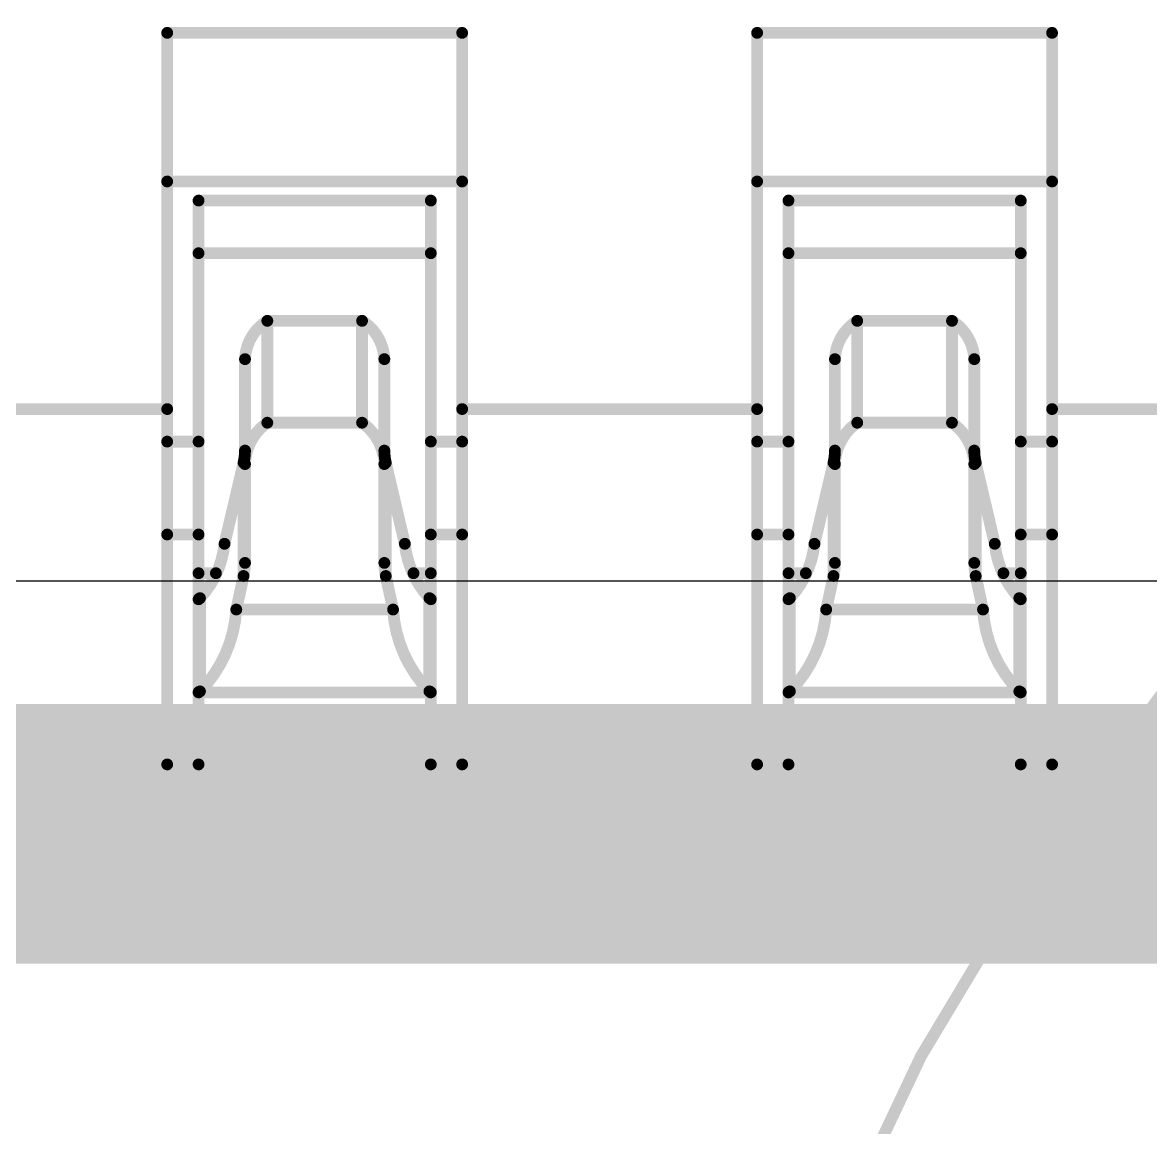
# Model space of a CAD drawing. Header units: inches. Extents: x -6 to 5433, y -4 to 5447.
# Drawn here: x 12.075 to 13.29, y 29.897 to 31.086 of the extents above; entities that cross this region are included whole.
import ezdxf

# ---------------------------------------------------------------- set-up
doc = ezdxf.new("R2010")
doc.units = ezdxf.units.IN
for name, color, linetype in [('Bottom Layer', 5, 'Continuous'), ('Mechanical 4', 56, 'Continuous'), ('Top Layer', 1, 'Continuous')]:
    doc.layers.add(name, color=color, linetype=linetype)

msp = doc.modelspace()

# ---------------------------------------------------------------- linework, layer by layer
at = {"layer": 'Bottom Layer'}
msp.add_line((14.45722534, 30.48476758), (10.07944644, 30.48476758), dxfattribs=at)
msp.add_lwpolyline([(4.55450194, 30.2128428, 0.2794, 0.2794, 0), (14.47733452, 30.2128428, 0.2794, 0.2794, 0)], format="xyseb", dxfattribs=at)
at = {"layer": 'Mechanical 4'}
for points in [[(17.74740418, 28.79494622, 0.0127, 0.0127, 1), (12.74740402, 28.79494622, 0.0127, 0.0127, 1)], [(12.2279791, 31.07494674, 0.00635, 0.00635, 1), (12.2343291, 31.07494674, 0.00635, 0.00635, 1)], [(12.2279791, 31.07494674, 0.00635, 0.00635, 1), (12.2343291, 31.07494674, 0.00635, 0.00635, 1)], [(12.5454791, 31.07494674, 0.00635, 0.00635, 1), (12.5518291, 31.07494674, 0.00635, 0.00635, 1)], [(12.5454791, 31.07494674, 0.00635, 0.00635, 1), (12.5518291, 31.07494674, 0.00635, 0.00635, 1)], [(12.8629791, 31.07494674, 0.00635, 0.00635, 1), (12.8693291, 31.07494674, 0.00635, 0.00635, 1)], [(12.8629791, 31.07494674, 0.00635, 0.00635, 1), (12.8693291, 31.07494674, 0.00635, 0.00635, 1)], [(13.1804791, 31.07494674, 0.00635, 0.00635, 1), (13.1868291, 31.07494674, 0.00635, 0.00635, 1)], [(13.1804791, 31.07494674, 0.00635, 0.00635, 1), (13.1868291, 31.07494674, 0.00635, 0.00635, 1)], [(12.2279791, 30.91494452, 0.00635, 0.00635, 1), (12.2343291, 30.91494452, 0.00635, 0.00635, 1)], [(12.5454791, 30.91494452, 0.00635, 0.00635, 1), (12.5518291, 30.91494452, 0.00635, 0.00635, 1)], [(12.8629791, 30.91494452, 0.00635, 0.00635, 1), (12.8693291, 30.91494452, 0.00635, 0.00635, 1)], [(13.1804791, 30.91494452, 0.00635, 0.00635, 1), (13.1868291, 30.91494452, 0.00635, 0.00635, 1)], [(12.26173062, 30.89440862, 0.00635, 0.00635, 1), (12.26808062, 30.89440862, 0.00635, 0.00635, 1)], [(12.26173062, 30.89440862, 0.00635, 0.00635, 1), (12.26808062, 30.89440862, 0.00635, 0.00635, 1)], [(12.51173012, 30.89440862, 0.00635, 0.00635, 1), (12.51808012, 30.89440862, 0.00635, 0.00635, 1)], [(12.51173012, 30.89440862, 0.00635, 0.00635, 1), (12.51808012, 30.89440862, 0.00635, 0.00635, 1)], [(12.89673062, 30.89440862, 0.00635, 0.00635, 1), (12.90308062, 30.89440862, 0.00635, 0.00635, 1)], [(12.89673062, 30.89440862, 0.00635, 0.00635, 1), (12.90308062, 30.89440862, 0.00635, 0.00635, 1)], [(13.14673012, 30.89440862, 0.00635, 0.00635, 1), (13.15308012, 30.89440862, 0.00635, 0.00635, 1)], [(13.14673012, 30.89440862, 0.00635, 0.00635, 1), (13.15308012, 30.89440862, 0.00635, 0.00635, 1)], [(12.26173062, 30.83773868, 0.00635, 0.00635, 1), (12.26808062, 30.83773868, 0.00635, 0.00635, 1)], [(12.51173012, 30.83773868, 0.00635, 0.00635, 1), (12.51808012, 30.83773868, 0.00635, 0.00635, 1)], [(12.89673062, 30.83773868, 0.00635, 0.00635, 1), (12.90308062, 30.83773868, 0.00635, 0.00635, 1)], [(13.14673012, 30.83773868, 0.00635, 0.00635, 1), (13.15308012, 30.83773868, 0.00635, 0.00635, 1)], [(12.3357386, 30.76494482, 0.00635, 0.00635, 1), (12.3420886, 30.76494482, 0.00635, 0.00635, 1)], [(12.33574114, 30.76494482, 0.00635, 0.00635, 1), (12.34209114, 30.76494482, 0.00635, 0.00635, 1)], [(12.33574114, 30.76494482, 0.00635, 0.00635, 1), (12.34209114, 30.76494482, 0.00635, 0.00635, 1)], [(12.4377196, 30.76494482, 0.00635, 0.00635, 1), (12.4440696, 30.76494482, 0.00635, 0.00635, 1)], [(12.4377196, 30.76494482, 0.00635, 0.00635, 1), (12.4440696, 30.76494482, 0.00635, 0.00635, 1)], [(12.43772214, 30.76494482, 0.00635, 0.00635, 1), (12.44407214, 30.76494482, 0.00635, 0.00635, 1)], [(12.9707386, 30.76494482, 0.00635, 0.00635, 1), (12.9770886, 30.76494482, 0.00635, 0.00635, 1)], [(12.97074114, 30.76494482, 0.00635, 0.00635, 1), (12.97709114, 30.76494482, 0.00635, 0.00635, 1)], [(12.97074114, 30.76494482, 0.00635, 0.00635, 1), (12.97709114, 30.76494482, 0.00635, 0.00635, 1)], [(13.0727196, 30.76494482, 0.00635, 0.00635, 1), (13.0790696, 30.76494482, 0.00635, 0.00635, 1)], [(13.0727196, 30.76494482, 0.00635, 0.00635, 1), (13.0790696, 30.76494482, 0.00635, 0.00635, 1)], [(13.07272214, 30.76494482, 0.00635, 0.00635, 1), (13.07907214, 30.76494482, 0.00635, 0.00635, 1)], [(12.31173052, 30.72369522, 0.00635, 0.00635, 1), (12.31808052, 30.72369522, 0.00635, 0.00635, 1)], [(12.31173052, 30.72369522, 0.00635, 0.00635, 1), (12.31808052, 30.72369522, 0.00635, 0.00635, 1)], [(12.46173022, 30.72369522, 0.00635, 0.00635, 1), (12.46808022, 30.72369522, 0.00635, 0.00635, 1)], [(12.46173022, 30.72369522, 0.00635, 0.00635, 1), (12.46808022, 30.72369522, 0.00635, 0.00635, 1)], [(12.94673052, 30.72369522, 0.00635, 0.00635, 1), (12.95308052, 30.72369522, 0.00635, 0.00635, 1)], [(12.94673052, 30.72369522, 0.00635, 0.00635, 1), (12.95308052, 30.72369522, 0.00635, 0.00635, 1)], [(13.09673022, 30.72369522, 0.00635, 0.00635, 1), (13.10308022, 30.72369522, 0.00635, 0.00635, 1)], [(13.09673022, 30.72369522, 0.00635, 0.00635, 1), (13.10308022, 30.72369522, 0.00635, 0.00635, 1)], [(12.2279791, 30.66994628, 0.00635, 0.00635, 1), (12.2343291, 30.66994628, 0.00635, 0.00635, 1)], [(12.5454791, 30.66994628, 0.00635, 0.00635, 1), (12.5518291, 30.66994628, 0.00635, 0.00635, 1)], [(12.5454791, 30.66994628, 0.00635, 0.00635, 1), (12.5518291, 30.66994628, 0.00635, 0.00635, 1)], [(12.5454791, 30.66994628, 0.00635, 0.00635, 1), (12.5518291, 30.66994628, 0.00635, 0.00635, 1)], [(12.8629791, 30.66994628, 0.00635, 0.00635, 1), (12.8693291, 30.66994628, 0.00635, 0.00635, 1)], [(13.1804791, 30.66994628, 0.00635, 0.00635, 1), (13.1868291, 30.66994628, 0.00635, 0.00635, 1)], [(13.1804791, 30.66994628, 0.00635, 0.00635, 1), (13.1868291, 30.66994628, 0.00635, 0.00635, 1)], [(13.1804791, 30.66994628, 0.00635, 0.00635, 1), (13.1868291, 30.66994628, 0.00635, 0.00635, 1)], [(12.3357386, 30.6552854, 0.00635, 0.00635, 1), (12.3420886, 30.6552854, 0.00635, 0.00635, 1)], [(12.33574114, 30.65528286, 0.00635, 0.00635, 1), (12.34209114, 30.65528286, 0.00635, 0.00635, 1)], [(12.33574114, 30.65528286, 0.00635, 0.00635, 1), (12.34209114, 30.65528286, 0.00635, 0.00635, 1)], [(12.4377196, 30.65528286, 0.00635, 0.00635, 1), (12.4440696, 30.65528286, 0.00635, 0.00635, 1)], [(12.4377196, 30.65528286, 0.00635, 0.00635, 1), (12.4440696, 30.65528286, 0.00635, 0.00635, 1)], [(12.43772214, 30.6552854, 0.00635, 0.00635, 1), (12.44407214, 30.6552854, 0.00635, 0.00635, 1)], [(12.9707386, 30.6552854, 0.00635, 0.00635, 1), (12.9770886, 30.6552854, 0.00635, 0.00635, 1)], [(12.97074114, 30.65528286, 0.00635, 0.00635, 1), (12.97709114, 30.65528286, 0.00635, 0.00635, 1)], [(12.97074114, 30.65528286, 0.00635, 0.00635, 1), (12.97709114, 30.65528286, 0.00635, 0.00635, 1)], [(13.0727196, 30.65528286, 0.00635, 0.00635, 1), (13.0790696, 30.65528286, 0.00635, 0.00635, 1)], [(13.0727196, 30.65528286, 0.00635, 0.00635, 1), (13.0790696, 30.65528286, 0.00635, 0.00635, 1)], [(13.07272214, 30.6552854, 0.00635, 0.00635, 1), (13.07907214, 30.6552854, 0.00635, 0.00635, 1)], [(12.2279791, 30.63494508, 0.00635, 0.00635, 1), (12.2343291, 30.63494508, 0.00635, 0.00635, 1)], [(12.26173062, 30.63494508, 0.00635, 0.00635, 1), (12.26808062, 30.63494508, 0.00635, 0.00635, 1)], [(12.31173052, 30.62525752, 0.00635, 0.00635, 1), (12.31808052, 30.62525752, 0.00635, 0.00635, 1)], [(12.46173022, 30.62525752, 0.00635, 0.00635, 1), (12.46808022, 30.62525752, 0.00635, 0.00635, 1)], [(12.51173012, 30.63494508, 0.00635, 0.00635, 1), (12.51808012, 30.63494508, 0.00635, 0.00635, 1)], [(12.5454791, 30.63494508, 0.00635, 0.00635, 1), (12.5518291, 30.63494508, 0.00635, 0.00635, 1)], [(12.8629791, 30.63494508, 0.00635, 0.00635, 1), (12.8693291, 30.63494508, 0.00635, 0.00635, 1)], [(12.89673062, 30.63494508, 0.00635, 0.00635, 1), (12.90308062, 30.63494508, 0.00635, 0.00635, 1)], [(12.94673052, 30.62525752, 0.00635, 0.00635, 1), (12.95308052, 30.62525752, 0.00635, 0.00635, 1)], [(13.09673022, 30.62525752, 0.00635, 0.00635, 1), (13.10308022, 30.62525752, 0.00635, 0.00635, 1)], [(13.14673012, 30.63494508, 0.00635, 0.00635, 1), (13.15308012, 30.63494508, 0.00635, 0.00635, 1)], [(13.1804791, 30.63494508, 0.00635, 0.00635, 1), (13.1868291, 30.63494508, 0.00635, 0.00635, 1)], [(12.3102116, 30.61223494, 0.00635, 0.00635, 1), (12.3165616, 30.61223494, 0.00635, 0.00635, 1)], [(12.3102116, 30.61223494, 0.00635, 0.00635, 1), (12.3165616, 30.61223494, 0.00635, 0.00635, 1)], [(12.3102116, 30.61223494, 0.00635, 0.00635, 1), (12.3165616, 30.61223494, 0.00635, 0.00635, 1)], [(12.31173052, 30.61071348, 0.00635, 0.00635, 1), (12.31808052, 30.61071348, 0.00635, 0.00635, 1)], [(12.46173022, 30.61071348, 0.00635, 0.00635, 1), (12.46808022, 30.61071348, 0.00635, 0.00635, 1)], [(12.46324914, 30.61223494, 0.00635, 0.00635, 1), (12.46959914, 30.61223494, 0.00635, 0.00635, 1)], [(12.46324914, 30.61223494, 0.00635, 0.00635, 1), (12.46959914, 30.61223494, 0.00635, 0.00635, 1)], [(12.46324914, 30.61223494, 0.00635, 0.00635, 1), (12.46959914, 30.61223494, 0.00635, 0.00635, 1)], [(12.9452116, 30.61223494, 0.00635, 0.00635, 1), (12.9515616, 30.61223494, 0.00635, 0.00635, 1)], [(12.9452116, 30.61223494, 0.00635, 0.00635, 1), (12.9515616, 30.61223494, 0.00635, 0.00635, 1)], [(12.9452116, 30.61223494, 0.00635, 0.00635, 1), (12.9515616, 30.61223494, 0.00635, 0.00635, 1)], [(12.94673052, 30.61071348, 0.00635, 0.00635, 1), (12.95308052, 30.61071348, 0.00635, 0.00635, 1)], [(13.09673022, 30.61071348, 0.00635, 0.00635, 1), (13.10308022, 30.61071348, 0.00635, 0.00635, 1)], [(13.09824914, 30.61223494, 0.00635, 0.00635, 1), (13.10459914, 30.61223494, 0.00635, 0.00635, 1)], [(13.09824914, 30.61223494, 0.00635, 0.00635, 1), (13.10459914, 30.61223494, 0.00635, 0.00635, 1)], [(13.09824914, 30.61223494, 0.00635, 0.00635, 1), (13.10459914, 30.61223494, 0.00635, 0.00635, 1)], [(12.2279791, 30.53494528, 0.00635, 0.00635, 1), (12.2343291, 30.53494528, 0.00635, 0.00635, 1)], [(12.26173062, 30.53494528, 0.00635, 0.00635, 1), (12.26808062, 30.53494528, 0.00635, 0.00635, 1)], [(12.51173012, 30.53494528, 0.00635, 0.00635, 1), (12.51808012, 30.53494528, 0.00635, 0.00635, 1)], [(12.5454791, 30.53494528, 0.00635, 0.00635, 1), (12.5518291, 30.53494528, 0.00635, 0.00635, 1)], [(12.8629791, 30.53494528, 0.00635, 0.00635, 1), (12.8693291, 30.53494528, 0.00635, 0.00635, 1)], [(12.89673062, 30.53494528, 0.00635, 0.00635, 1), (12.90308062, 30.53494528, 0.00635, 0.00635, 1)], [(13.14673012, 30.53494528, 0.00635, 0.00635, 1), (13.15308012, 30.53494528, 0.00635, 0.00635, 1)], [(13.1804791, 30.53494528, 0.00635, 0.00635, 1), (13.1868291, 30.53494528, 0.00635, 0.00635, 1)], [(12.2896884, 30.5249453, 0.00635, 0.00635, 1), (12.2960384, 30.5249453, 0.00635, 0.00635, 1)], [(12.28969094, 30.52494784, 0.00635, 0.00635, 1), (12.29604094, 30.52494784, 0.00635, 0.00635, 1)], [(12.4837698, 30.52494784, 0.00635, 0.00635, 1), (12.4901198, 30.52494784, 0.00635, 0.00635, 1)], [(12.4837698, 30.5249453, 0.00635, 0.00635, 1), (12.4901198, 30.5249453, 0.00635, 0.00635, 1)], [(12.9246884, 30.5249453, 0.00635, 0.00635, 1), (12.9310384, 30.5249453, 0.00635, 0.00635, 1)], [(12.92469094, 30.52494784, 0.00635, 0.00635, 1), (12.93104094, 30.52494784, 0.00635, 0.00635, 1)], [(13.1187698, 30.52494784, 0.00635, 0.00635, 1), (13.1251198, 30.52494784, 0.00635, 0.00635, 1)], [(13.1187698, 30.5249453, 0.00635, 0.00635, 1), (13.1251198, 30.5249453, 0.00635, 0.00635, 1)], [(12.31173052, 30.50434844, 0.00635, 0.00635, 1), (12.31808052, 30.50434844, 0.00635, 0.00635, 1)], [(12.31173052, 30.50434844, 0.00635, 0.00635, 1), (12.31808052, 30.50434844, 0.00635, 0.00635, 1)], [(12.46173022, 30.50434844, 0.00635, 0.00635, 1), (12.46808022, 30.50434844, 0.00635, 0.00635, 1)], [(12.46173022, 30.50434844, 0.00635, 0.00635, 1), (12.46808022, 30.50434844, 0.00635, 0.00635, 1)], [(12.94673052, 30.50434844, 0.00635, 0.00635, 1), (12.95308052, 30.50434844, 0.00635, 0.00635, 1)], [(12.94673052, 30.50434844, 0.00635, 0.00635, 1), (12.95308052, 30.50434844, 0.00635, 0.00635, 1)], [(13.09673022, 30.50434844, 0.00635, 0.00635, 1), (13.10308022, 30.50434844, 0.00635, 0.00635, 1)], [(13.09673022, 30.50434844, 0.00635, 0.00635, 1), (13.10308022, 30.50434844, 0.00635, 0.00635, 1)], [(12.26173062, 30.49328166, 0.00635, 0.00635, 1), (12.26808062, 30.49328166, 0.00635, 0.00635, 1)], [(12.280392, 30.49328166, 0.00635, 0.00635, 1), (12.286742, 30.49328166, 0.00635, 0.00635, 1)], [(12.49306874, 30.49328166, 0.00635, 0.00635, 1), (12.49941874, 30.49328166, 0.00635, 0.00635, 1)], [(12.51173012, 30.49328166, 0.00635, 0.00635, 1), (12.51808012, 30.49328166, 0.00635, 0.00635, 1)], [(12.89673062, 30.49328166, 0.00635, 0.00635, 1), (12.90308062, 30.49328166, 0.00635, 0.00635, 1)], [(12.915392, 30.49328166, 0.00635, 0.00635, 1), (12.921742, 30.49328166, 0.00635, 0.00635, 1)], [(13.12806874, 30.49328166, 0.00635, 0.00635, 1), (13.13441874, 30.49328166, 0.00635, 0.00635, 1)], [(13.14673012, 30.49328166, 0.00635, 0.00635, 1), (13.15308012, 30.49328166, 0.00635, 0.00635, 1)], [(12.3102116, 30.49027684, 0.00635, 0.00635, 1), (12.3165616, 30.49027684, 0.00635, 0.00635, 1)], [(12.3102116, 30.49027684, 0.00635, 0.00635, 1), (12.3165616, 30.49027684, 0.00635, 0.00635, 1)], [(12.3102116, 30.49027684, 0.00635, 0.00635, 1), (12.3165616, 30.49027684, 0.00635, 0.00635, 1)], [(12.46324914, 30.49027684, 0.00635, 0.00635, 1), (12.46959914, 30.49027684, 0.00635, 0.00635, 1)], [(12.46324914, 30.49027684, 0.00635, 0.00635, 1), (12.46959914, 30.49027684, 0.00635, 0.00635, 1)], [(12.46324914, 30.49027684, 0.00635, 0.00635, 1), (12.46959914, 30.49027684, 0.00635, 0.00635, 1)], [(12.9452116, 30.49027684, 0.00635, 0.00635, 1), (12.9515616, 30.49027684, 0.00635, 0.00635, 1)], [(12.9452116, 30.49027684, 0.00635, 0.00635, 1), (12.9515616, 30.49027684, 0.00635, 0.00635, 1)], [(12.9452116, 30.49027684, 0.00635, 0.00635, 1), (12.9515616, 30.49027684, 0.00635, 0.00635, 1)], [(13.09824914, 30.49027684, 0.00635, 0.00635, 1), (13.10459914, 30.49027684, 0.00635, 0.00635, 1)], [(13.09824914, 30.49027684, 0.00635, 0.00635, 1), (13.10459914, 30.49027684, 0.00635, 0.00635, 1)], [(13.09824914, 30.49027684, 0.00635, 0.00635, 1), (13.10459914, 30.49027684, 0.00635, 0.00635, 1)], [(12.26173062, 30.46521466, 0.00635, 0.00635, 1), (12.26808062, 30.46521466, 0.00635, 0.00635, 1)], [(12.26176618, 30.46530102, 0.00635, 0.00635, 1), (12.26811618, 30.46530102, 0.00635, 0.00635, 1)], [(12.26176618, 30.46530102, 0.00635, 0.00635, 1), (12.26811618, 30.46530102, 0.00635, 0.00635, 1)], [(12.2618119, 30.46538992, 0.00635, 0.00635, 1), (12.2681619, 30.46538992, 0.00635, 0.00635, 1)], [(12.2618119, 30.46538992, 0.00635, 0.00635, 1), (12.2681619, 30.46538992, 0.00635, 0.00635, 1)], [(12.26187794, 30.46548644, 0.00635, 0.00635, 1), (12.26822794, 30.46548644, 0.00635, 0.00635, 1)], [(12.26187794, 30.46548644, 0.00635, 0.00635, 1), (12.26822794, 30.46548644, 0.00635, 0.00635, 1)], [(12.261977, 30.46559312, 0.00635, 0.00635, 1), (12.268327, 30.46559312, 0.00635, 0.00635, 1)], [(12.261977, 30.46559312, 0.00635, 0.00635, 1), (12.268327, 30.46559312, 0.00635, 0.00635, 1)], [(12.26211416, 30.4657125, 0.00635, 0.00635, 1), (12.26846416, 30.4657125, 0.00635, 0.00635, 1)], [(12.2621167, 30.46570996, 0.00635, 0.00635, 1), (12.2684667, 30.46570996, 0.00635, 0.00635, 1)], [(12.2622945, 30.46584458, 0.00635, 0.00635, 1), (12.2686445, 30.46584458, 0.00635, 0.00635, 1)], [(12.2622945, 30.46584458, 0.00635, 0.00635, 1), (12.2686445, 30.46584458, 0.00635, 0.00635, 1)], [(12.26250278, 30.46598936, 0.00635, 0.00635, 1), (12.26885278, 30.46598936, 0.00635, 0.00635, 1)], [(12.26250532, 30.46598682, 0.00635, 0.00635, 1), (12.26885532, 30.46598682, 0.00635, 0.00635, 1)], [(12.262739, 30.46613922, 0.00635, 0.00635, 1), (12.269089, 30.46613922, 0.00635, 0.00635, 1)], [(12.262739, 30.46613922, 0.00635, 0.00635, 1), (12.269089, 30.46613922, 0.00635, 0.00635, 1)], [(12.26324954, 30.46645418, 0.00635, 0.00635, 1), (12.26959954, 30.46645418, 0.00635, 0.00635, 1)], [(12.26324954, 30.46645418, 0.00635, 0.00635, 1), (12.26959954, 30.46645418, 0.00635, 0.00635, 1)], [(12.26324954, 30.46645418, 0.00635, 0.00635, 1), (12.26959954, 30.46645418, 0.00635, 0.00635, 1)], [(12.5102112, 30.46645418, 0.00635, 0.00635, 1), (12.5165612, 30.46645418, 0.00635, 0.00635, 1)], [(12.5102112, 30.46645418, 0.00635, 0.00635, 1), (12.5165612, 30.46645418, 0.00635, 0.00635, 1)], [(12.5102112, 30.46645418, 0.00635, 0.00635, 1), (12.5165612, 30.46645418, 0.00635, 0.00635, 1)], [(12.5104779, 30.46629416, 0.00635, 0.00635, 1), (12.5168279, 30.46629416, 0.00635, 0.00635, 1)], [(12.5104779, 30.46629416, 0.00635, 0.00635, 1), (12.5168279, 30.46629416, 0.00635, 0.00635, 1)], [(12.51073444, 30.4661316, 0.00635, 0.00635, 1), (12.51708444, 30.4661316, 0.00635, 0.00635, 1)], [(12.51073698, 30.46613414, 0.00635, 0.00635, 1), (12.51708698, 30.46613414, 0.00635, 0.00635, 1)], [(12.5109732, 30.46598174, 0.00635, 0.00635, 1), (12.5173232, 30.46598174, 0.00635, 0.00635, 1)], [(12.51097574, 30.46598428, 0.00635, 0.00635, 1), (12.51732574, 30.46598428, 0.00635, 0.00635, 1)], [(12.51118148, 30.46584204, 0.00635, 0.00635, 1), (12.51753148, 30.46584204, 0.00635, 0.00635, 1)], [(12.51118148, 30.4658395, 0.00635, 0.00635, 1), (12.51753148, 30.4658395, 0.00635, 0.00635, 1)], [(12.51134658, 30.46571504, 0.00635, 0.00635, 1), (12.51769658, 30.46571504, 0.00635, 0.00635, 1)], [(12.51134658, 30.4657125, 0.00635, 0.00635, 1), (12.51769658, 30.4657125, 0.00635, 0.00635, 1)], [(12.51147104, 30.4655982, 0.00635, 0.00635, 1), (12.51782104, 30.4655982, 0.00635, 0.00635, 1)], [(12.51147104, 30.46559565999999, 0.00635, 0.00635, 1), (12.51782104, 30.46559565999999, 0.00635, 0.00635, 1)], [(12.51163106, 30.465395, 0.00635, 0.00635, 1), (12.51798106, 30.465395, 0.00635, 0.00635, 1)], [(12.5116336, 30.46539754, 0.00635, 0.00635, 1), (12.5179836, 30.46539754, 0.00635, 0.00635, 1)], [(12.51173266, 30.46521466, 0.00635, 0.00635, 1), (12.51808266, 30.46521466, 0.00635, 0.00635, 1)], [(12.89673062, 30.46521466, 0.00635, 0.00635, 1), (12.90308062, 30.46521466, 0.00635, 0.00635, 1)], [(12.89676618, 30.46530102, 0.00635, 0.00635, 1), (12.90311618, 30.46530102, 0.00635, 0.00635, 1)], [(12.89676618, 30.46530102, 0.00635, 0.00635, 1), (12.90311618, 30.46530102, 0.00635, 0.00635, 1)], [(12.8968119, 30.46538992, 0.00635, 0.00635, 1), (12.9031619, 30.46538992, 0.00635, 0.00635, 1)], [(12.8968119, 30.46538992, 0.00635, 0.00635, 1), (12.9031619, 30.46538992, 0.00635, 0.00635, 1)], [(12.89687794, 30.46548644, 0.00635, 0.00635, 1), (12.90322794, 30.46548644, 0.00635, 0.00635, 1)], [(12.89687794, 30.46548644, 0.00635, 0.00635, 1), (12.90322794, 30.46548644, 0.00635, 0.00635, 1)], [(12.896977, 30.46559312, 0.00635, 0.00635, 1), (12.903327, 30.46559312, 0.00635, 0.00635, 1)], [(12.896977, 30.46559312, 0.00635, 0.00635, 1), (12.903327, 30.46559312, 0.00635, 0.00635, 1)], [(12.89711416, 30.4657125, 0.00635, 0.00635, 1), (12.90346416, 30.4657125, 0.00635, 0.00635, 1)], [(12.8971167, 30.46570996, 0.00635, 0.00635, 1), (12.9034667, 30.46570996, 0.00635, 0.00635, 1)], [(12.8972945, 30.46584458, 0.00635, 0.00635, 1), (12.9036445, 30.46584458, 0.00635, 0.00635, 1)], [(12.8972945, 30.46584458, 0.00635, 0.00635, 1), (12.9036445, 30.46584458, 0.00635, 0.00635, 1)], [(12.89750278, 30.46598936, 0.00635, 0.00635, 1), (12.90385278, 30.46598936, 0.00635, 0.00635, 1)], [(12.89750532, 30.46598682, 0.00635, 0.00635, 1), (12.90385532, 30.46598682, 0.00635, 0.00635, 1)], [(12.897739, 30.46613922, 0.00635, 0.00635, 1), (12.904089, 30.46613922, 0.00635, 0.00635, 1)], [(12.897739, 30.46613922, 0.00635, 0.00635, 1), (12.904089, 30.46613922, 0.00635, 0.00635, 1)], [(12.89824954, 30.46645418, 0.00635, 0.00635, 1), (12.90459954, 30.46645418, 0.00635, 0.00635, 1)], [(12.89824954, 30.46645418, 0.00635, 0.00635, 1), (12.90459954, 30.46645418, 0.00635, 0.00635, 1)], [(12.89824954, 30.46645418, 0.00635, 0.00635, 1), (12.90459954, 30.46645418, 0.00635, 0.00635, 1)], [(13.1452112, 30.46645418, 0.00635, 0.00635, 1), (13.1515612, 30.46645418, 0.00635, 0.00635, 1)], [(13.1452112, 30.46645418, 0.00635, 0.00635, 1), (13.1515612, 30.46645418, 0.00635, 0.00635, 1)], [(13.1452112, 30.46645418, 0.00635, 0.00635, 1), (13.1515612, 30.46645418, 0.00635, 0.00635, 1)], [(13.1454779, 30.46629416, 0.00635, 0.00635, 1), (13.1518279, 30.46629416, 0.00635, 0.00635, 1)], [(13.1454779, 30.46629416, 0.00635, 0.00635, 1), (13.1518279, 30.46629416, 0.00635, 0.00635, 1)], [(13.14573444, 30.4661316, 0.00635, 0.00635, 1), (13.15208444, 30.4661316, 0.00635, 0.00635, 1)], [(13.14573698, 30.46613414, 0.00635, 0.00635, 1), (13.15208698, 30.46613414, 0.00635, 0.00635, 1)], [(13.1459732, 30.46598174, 0.00635, 0.00635, 1), (13.1523232, 30.46598174, 0.00635, 0.00635, 1)], [(13.14597574, 30.46598428, 0.00635, 0.00635, 1), (13.15232574, 30.46598428, 0.00635, 0.00635, 1)], [(13.14618148, 30.46584204, 0.00635, 0.00635, 1), (13.15253148, 30.46584204, 0.00635, 0.00635, 1)], [(13.14618148, 30.4658395, 0.00635, 0.00635, 1), (13.15253148, 30.4658395, 0.00635, 0.00635, 1)], [(13.14634658, 30.46571504, 0.00635, 0.00635, 1), (13.15269658, 30.46571504, 0.00635, 0.00635, 1)], [(13.14634658, 30.4657125, 0.00635, 0.00635, 1), (13.15269658, 30.4657125, 0.00635, 0.00635, 1)], [(13.14647104, 30.4655982, 0.00635, 0.00635, 1), (13.15282104, 30.4655982, 0.00635, 0.00635, 1)], [(13.14647104, 30.46559565999999, 0.00635, 0.00635, 1), (13.15282104, 30.46559565999999, 0.00635, 0.00635, 1)], [(13.14663106, 30.465395, 0.00635, 0.00635, 1), (13.15298106, 30.465395, 0.00635, 0.00635, 1)], [(13.1466336, 30.46539754, 0.00635, 0.00635, 1), (13.1529836, 30.46539754, 0.00635, 0.00635, 1)], [(13.14673266, 30.46521466, 0.00635, 0.00635, 1), (13.15308266, 30.46521466, 0.00635, 0.00635, 1)], [(12.30235792, 30.4541809, 0.00635, 0.00635, 1), (12.30870792, 30.4541809, 0.00635, 0.00635, 1)], [(12.30235792, 30.45417836, 0.00635, 0.00635, 1), (12.30870792, 30.45417836, 0.00635, 0.00635, 1)], [(12.30235792, 30.45417836, 0.00635, 0.00635, 1), (12.30870792, 30.45417836, 0.00635, 0.00635, 1)], [(12.47110282, 30.4541809, 0.00635, 0.00635, 1), (12.47745282, 30.4541809, 0.00635, 0.00635, 1)], [(12.47110282, 30.45417836, 0.00635, 0.00635, 1), (12.47745282, 30.45417836, 0.00635, 0.00635, 1)], [(12.47110282, 30.45417836, 0.00635, 0.00635, 1), (12.47745282, 30.45417836, 0.00635, 0.00635, 1)], [(12.93735792, 30.4541809, 0.00635, 0.00635, 1), (12.94370792, 30.4541809, 0.00635, 0.00635, 1)], [(12.93735792, 30.45417836, 0.00635, 0.00635, 1), (12.94370792, 30.45417836, 0.00635, 0.00635, 1)], [(12.93735792, 30.45417836, 0.00635, 0.00635, 1), (12.94370792, 30.45417836, 0.00635, 0.00635, 1)], [(13.10610282, 30.4541809, 0.00635, 0.00635, 1), (13.11245282, 30.4541809, 0.00635, 0.00635, 1)], [(13.10610282, 30.45417836, 0.00635, 0.00635, 1), (13.11245282, 30.45417836, 0.00635, 0.00635, 1)], [(13.10610282, 30.45417836, 0.00635, 0.00635, 1), (13.11245282, 30.45417836, 0.00635, 0.00635, 1)], [(12.26173062, 30.36514628, 0.00635, 0.00635, 1), (12.26808062, 30.36514628, 0.00635, 0.00635, 1)], [(12.26173062, 30.36494562, 0.00635, 0.00635, 1), (12.26808062, 30.36494562, 0.00635, 0.00635, 1)], [(12.26176618, 30.36521231999999, 0.00635, 0.00635, 1), (12.26811618, 30.36521231999999, 0.00635, 0.00635, 1)], [(12.26176618, 30.36521231999999, 0.00635, 0.00635, 1), (12.26811618, 30.36521231999999, 0.00635, 0.00635, 1)], [(12.2618119, 30.36528089999999, 0.00635, 0.00635, 1), (12.2681619, 30.36528089999999, 0.00635, 0.00635, 1)], [(12.2618119, 30.36527582, 0.00635, 0.00635, 1), (12.2681619, 30.36527582, 0.00635, 0.00635, 1)], [(12.26187794, 30.36534948, 0.00635, 0.00635, 1), (12.26822794, 30.36534948, 0.00635, 0.00635, 1)], [(12.26187794, 30.36534948, 0.00635, 0.00635, 1), (12.26822794, 30.36534948, 0.00635, 0.00635, 1)], [(12.26197446, 30.36543076, 0.00635, 0.00635, 1), (12.26832446, 30.36543076, 0.00635, 0.00635, 1)], [(12.261977, 30.36542822, 0.00635, 0.00635, 1), (12.268327, 30.36542822, 0.00635, 0.00635, 1)], [(12.26211416, 30.3655222, 0.00635, 0.00635, 1), (12.26846416, 30.3655222, 0.00635, 0.00635, 1)], [(12.26211416, 30.36551966, 0.00635, 0.00635, 1), (12.26846416, 30.36551966, 0.00635, 0.00635, 1)], [(12.26229196, 30.36561872, 0.00635, 0.00635, 1), (12.26864196, 30.36561872, 0.00635, 0.00635, 1)], [(12.26229196, 30.36561872, 0.00635, 0.00635, 1), (12.26864196, 30.36561872, 0.00635, 0.00635, 1)], [(12.26250278, 30.3657254, 0.00635, 0.00635, 1), (12.26885278, 30.3657254, 0.00635, 0.00635, 1)], [(12.26250278, 30.3657254, 0.00635, 0.00635, 1), (12.26885278, 30.3657254, 0.00635, 0.00635, 1)], [(12.262739, 30.3658397, 0.00635, 0.00635, 1), (12.269089, 30.3658397, 0.00635, 0.00635, 1)], [(12.262739, 30.3658397, 0.00635, 0.00635, 1), (12.269089, 30.3658397, 0.00635, 0.00635, 1)], [(12.26324954, 30.36607592, 0.00635, 0.00635, 1), (12.26959954, 30.36607592, 0.00635, 0.00635, 1)], [(12.26324954, 30.36607592, 0.00635, 0.00635, 1), (12.26959954, 30.36607592, 0.00635, 0.00635, 1)], [(12.26324954, 30.36607592, 0.00635, 0.00635, 1), (12.26959954, 30.36607592, 0.00635, 0.00635, 1)], [(12.5102112, 30.36607592, 0.00635, 0.00635, 1), (12.5165612, 30.36607592, 0.00635, 0.00635, 1)], [(12.5102112, 30.36607592, 0.00635, 0.00635, 1), (12.5165612, 30.36607592, 0.00635, 0.00635, 1)], [(12.5102112, 30.36607592, 0.00635, 0.00635, 1), (12.5165612, 30.36607592, 0.00635, 0.00635, 1)], [(12.5104779, 30.365954, 0.00635, 0.00635, 1), (12.5168279, 30.365954, 0.00635, 0.00635, 1)], [(12.5104779, 30.365954, 0.00635, 0.00635, 1), (12.5168279, 30.365954, 0.00635, 0.00635, 1)], [(12.51073698, 30.36583716, 0.00635, 0.00635, 1), (12.51708698, 30.36583716, 0.00635, 0.00635, 1)], [(12.51073698, 30.36583716, 0.00635, 0.00635, 1), (12.51708698, 30.36583716, 0.00635, 0.00635, 1)], [(12.5109732, 30.36572286, 0.00635, 0.00635, 1), (12.5173232, 30.36572286, 0.00635, 0.00635, 1)], [(12.51097574, 30.3657254, 0.00635, 0.00635, 1), (12.51732574, 30.3657254, 0.00635, 0.00635, 1)], [(12.51117894, 30.36561618, 0.00635, 0.00635, 1), (12.51752894, 30.36561618, 0.00635, 0.00635, 1)], [(12.51117894, 30.36561618, 0.00635, 0.00635, 1), (12.51752894, 30.36561618, 0.00635, 0.00635, 1)], [(12.51134658, 30.36551966, 0.00635, 0.00635, 1), (12.51769658, 30.36551966, 0.00635, 0.00635, 1)], [(12.51134658, 30.36551966, 0.00635, 0.00635, 1), (12.51769658, 30.36551966, 0.00635, 0.00635, 1)], [(12.5114685, 30.3654333, 0.00635, 0.00635, 1), (12.5178185, 30.3654333, 0.00635, 0.00635, 1)], [(12.51147104, 30.3654333, 0.00635, 0.00635, 1), (12.51782104, 30.3654333, 0.00635, 0.00635, 1)], [(12.51156248, 30.36535456, 0.00635, 0.00635, 1), (12.51791248, 30.36535456, 0.00635, 0.00635, 1)], [(12.51156502, 30.36535456, 0.00635, 0.00635, 1), (12.51791502, 30.36535456, 0.00635, 0.00635, 1)], [(12.5116336, 30.36528344, 0.00635, 0.00635, 1), (12.5179836, 30.36528344, 0.00635, 0.00635, 1)], [(12.5116336, 30.36528344, 0.00635, 0.00635, 1), (12.5179836, 30.36528344, 0.00635, 0.00635, 1)], [(12.51173012, 30.36514628, 0.00635, 0.00635, 1), (12.51808012, 30.36514628, 0.00635, 0.00635, 1)], [(12.51173012, 30.36494562, 0.00635, 0.00635, 1), (12.51808012, 30.36494562, 0.00635, 0.00635, 1)], [(12.89673062, 30.36514628, 0.00635, 0.00635, 1), (12.90308062, 30.36514628, 0.00635, 0.00635, 1)], [(12.89673062, 30.36494562, 0.00635, 0.00635, 1), (12.90308062, 30.36494562, 0.00635, 0.00635, 1)], [(12.89676618, 30.36521231999999, 0.00635, 0.00635, 1), (12.90311618, 30.36521231999999, 0.00635, 0.00635, 1)], [(12.89676618, 30.36521231999999, 0.00635, 0.00635, 1), (12.90311618, 30.36521231999999, 0.00635, 0.00635, 1)], [(12.8968119, 30.36528089999999, 0.00635, 0.00635, 1), (12.9031619, 30.36528089999999, 0.00635, 0.00635, 1)], [(12.8968119, 30.36527582, 0.00635, 0.00635, 1), (12.9031619, 30.36527582, 0.00635, 0.00635, 1)], [(12.89687794, 30.36534948, 0.00635, 0.00635, 1), (12.90322794, 30.36534948, 0.00635, 0.00635, 1)], [(12.89687794, 30.36534948, 0.00635, 0.00635, 1), (12.90322794, 30.36534948, 0.00635, 0.00635, 1)], [(12.89697446, 30.36543076, 0.00635, 0.00635, 1), (12.90332446, 30.36543076, 0.00635, 0.00635, 1)], [(12.896977, 30.36542822, 0.00635, 0.00635, 1), (12.903327, 30.36542822, 0.00635, 0.00635, 1)], [(12.89711416, 30.3655222, 0.00635, 0.00635, 1), (12.90346416, 30.3655222, 0.00635, 0.00635, 1)], [(12.89711416, 30.36551966, 0.00635, 0.00635, 1), (12.90346416, 30.36551966, 0.00635, 0.00635, 1)], [(12.89729196, 30.36561872, 0.00635, 0.00635, 1), (12.90364196, 30.36561872, 0.00635, 0.00635, 1)], [(12.89729196, 30.36561872, 0.00635, 0.00635, 1), (12.90364196, 30.36561872, 0.00635, 0.00635, 1)], [(12.89750278, 30.3657254, 0.00635, 0.00635, 1), (12.90385278, 30.3657254, 0.00635, 0.00635, 1)], [(12.89750278, 30.3657254, 0.00635, 0.00635, 1), (12.90385278, 30.3657254, 0.00635, 0.00635, 1)], [(12.897739, 30.3658397, 0.00635, 0.00635, 1), (12.904089, 30.3658397, 0.00635, 0.00635, 1)], [(12.897739, 30.3658397, 0.00635, 0.00635, 1), (12.904089, 30.3658397, 0.00635, 0.00635, 1)], [(12.89824954, 30.36607592, 0.00635, 0.00635, 1), (12.90459954, 30.36607592, 0.00635, 0.00635, 1)], [(12.89824954, 30.36607592, 0.00635, 0.00635, 1), (12.90459954, 30.36607592, 0.00635, 0.00635, 1)], [(12.89824954, 30.36607592, 0.00635, 0.00635, 1), (12.90459954, 30.36607592, 0.00635, 0.00635, 1)], [(13.1452112, 30.36607592, 0.00635, 0.00635, 1), (13.1515612, 30.36607592, 0.00635, 0.00635, 1)], [(13.1452112, 30.36607592, 0.00635, 0.00635, 1), (13.1515612, 30.36607592, 0.00635, 0.00635, 1)], [(13.1452112, 30.36607592, 0.00635, 0.00635, 1), (13.1515612, 30.36607592, 0.00635, 0.00635, 1)], [(13.1454779, 30.365954, 0.00635, 0.00635, 1), (13.1518279, 30.365954, 0.00635, 0.00635, 1)], [(13.1454779, 30.365954, 0.00635, 0.00635, 1), (13.1518279, 30.365954, 0.00635, 0.00635, 1)], [(13.14573698, 30.36583716, 0.00635, 0.00635, 1), (13.15208698, 30.36583716, 0.00635, 0.00635, 1)], [(13.14573698, 30.36583716, 0.00635, 0.00635, 1), (13.15208698, 30.36583716, 0.00635, 0.00635, 1)], [(13.1459732, 30.36572286, 0.00635, 0.00635, 1), (13.1523232, 30.36572286, 0.00635, 0.00635, 1)], [(13.14597574, 30.3657254, 0.00635, 0.00635, 1), (13.15232574, 30.3657254, 0.00635, 0.00635, 1)], [(13.14617894, 30.36561618, 0.00635, 0.00635, 1), (13.15252894, 30.36561618, 0.00635, 0.00635, 1)], [(13.14617894, 30.36561618, 0.00635, 0.00635, 1), (13.15252894, 30.36561618, 0.00635, 0.00635, 1)], [(13.14634658, 30.36551966, 0.00635, 0.00635, 1), (13.15269658, 30.36551966, 0.00635, 0.00635, 1)], [(13.14634658, 30.36551966, 0.00635, 0.00635, 1), (13.15269658, 30.36551966, 0.00635, 0.00635, 1)], [(13.1464685, 30.3654333, 0.00635, 0.00635, 1), (13.1528185, 30.3654333, 0.00635, 0.00635, 1)], [(13.14647104, 30.3654333, 0.00635, 0.00635, 1), (13.15282104, 30.3654333, 0.00635, 0.00635, 1)], [(13.14656248, 30.36535456, 0.00635, 0.00635, 1), (13.15291248, 30.36535456, 0.00635, 0.00635, 1)], [(13.14656502, 30.36535456, 0.00635, 0.00635, 1), (13.15291502, 30.36535456, 0.00635, 0.00635, 1)], [(13.1466336, 30.36528344, 0.00635, 0.00635, 1), (13.1529836, 30.36528344, 0.00635, 0.00635, 1)], [(13.1466336, 30.36528344, 0.00635, 0.00635, 1), (13.1529836, 30.36528344, 0.00635, 0.00635, 1)], [(13.14673012, 30.36514628, 0.00635, 0.00635, 1), (13.15308012, 30.36514628, 0.00635, 0.00635, 1)], [(13.14673012, 30.36494562, 0.00635, 0.00635, 1), (13.15308012, 30.36494562, 0.00635, 0.00635, 1)], [(12.2279791, 30.28744514, 0.00635, 0.00635, 1), (12.2343291, 30.28744514, 0.00635, 0.00635, 1)], [(12.2279791, 30.28744514, 0.00635, 0.00635, 1), (12.2343291, 30.28744514, 0.00635, 0.00635, 1)], [(12.26173062, 30.28744514, 0.00635, 0.00635, 1), (12.26808062, 30.28744514, 0.00635, 0.00635, 1)], [(12.51173012, 30.28744514, 0.00635, 0.00635, 1), (12.51808012, 30.28744514, 0.00635, 0.00635, 1)], [(12.5454791, 30.28744514, 0.00635, 0.00635, 1), (12.5518291, 30.28744514, 0.00635, 0.00635, 1)], [(12.5454791, 30.28744514, 0.00635, 0.00635, 1), (12.5518291, 30.28744514, 0.00635, 0.00635, 1)], [(12.8629791, 30.28744514, 0.00635, 0.00635, 1), (12.8693291, 30.28744514, 0.00635, 0.00635, 1)], [(12.8629791, 30.28744514, 0.00635, 0.00635, 1), (12.8693291, 30.28744514, 0.00635, 0.00635, 1)], [(12.89673062, 30.28744514, 0.00635, 0.00635, 1), (12.90308062, 30.28744514, 0.00635, 0.00635, 1)], [(13.14673012, 30.28744514, 0.00635, 0.00635, 1), (13.15308012, 30.28744514, 0.00635, 0.00635, 1)], [(13.1804791, 30.28744514, 0.00635, 0.00635, 1), (13.1868291, 30.28744514, 0.00635, 0.00635, 1)], [(13.1804791, 30.28744514, 0.00635, 0.00635, 1), (13.1868291, 30.28744514, 0.00635, 0.00635, 1)]]:
    msp.add_lwpolyline(points, format="xyseb", close=True, dxfattribs=at)
for points in [[(12.2311541, 31.07494674, 0.0127, 0.0127, 0), (12.5486541, 31.07494674, 0.0127, 0.0127, 0)], [(12.2311541, 30.28744514, 0.0127, 0.0127, 0), (12.2311541, 31.07494674, 0.0127, 0.0127, 0)], [(12.5486541, 30.66994628, 0.0127, 0.0127, 0), (12.5486541, 31.07494674, 0.0127, 0.0127, 0)], [(12.8661541, 31.07494674, 0.0127, 0.0127, 0), (13.1836541, 31.07494674, 0.0127, 0.0127, 0)], [(12.8661541, 30.28744514, 0.0127, 0.0127, 0), (12.8661541, 31.07494674, 0.0127, 0.0127, 0)], [(13.1836541, 30.66994628, 0.0127, 0.0127, 0), (13.1836541, 31.07494674, 0.0127, 0.0127, 0)], [(12.2311541, 30.91494452, 0.0127, 0.0127, 0), (12.5486541, 30.91494452, 0.0127, 0.0127, 0)], [(12.8661541, 30.91494452, 0.0127, 0.0127, 0), (13.1836541, 30.91494452, 0.0127, 0.0127, 0)], [(12.26490562, 30.89440862, 0.0127, 0.0127, 0), (12.51490512, 30.89440862, 0.0127, 0.0127, 0)], [(12.26490562, 30.28744514, 0.0127, 0.0127, 0), (12.26490562, 30.89440862, 0.0127, 0.0127, 0)], [(12.51490512, 30.28744514, 0.0127, 0.0127, 0), (12.51490512, 30.89440862, 0.0127, 0.0127, 0)], [(12.89990562, 30.89440862, 0.0127, 0.0127, 0), (13.14990512, 30.89440862, 0.0127, 0.0127, 0)], [(12.89990562, 30.28744514, 0.0127, 0.0127, 0), (12.89990562, 30.89440862, 0.0127, 0.0127, 0)], [(13.14990512, 30.28744514, 0.0127, 0.0127, 0), (13.14990512, 30.89440862, 0.0127, 0.0127, 0)], [(12.26490562, 30.83773868, 0.0127, 0.0127, 0), (12.51490512, 30.83773868, 0.0127, 0.0127, 0)], [(12.89990562, 30.83773868, 0.0127, 0.0127, 0), (13.14990512, 30.83773868, 0.0127, 0.0127, 0)], [(12.31490552, 30.72369522, 0.0127, 0.0127, -0.2473774344944057), (12.3389136, 30.76494482, 0.0127, 0.0127, 0)], [(12.33891614, 30.76494482, 0.0127, 0.0127, 0), (12.4408946, 30.76494482, 0.0127, 0.0127, 0)], [(12.33891614, 30.65528286, 0.0127, 0.0127, 0), (12.33891614, 30.76494482, 0.0127, 0.0127, 0)], [(12.4408946, 30.65528286, 0.0127, 0.0127, 0), (12.4408946, 30.76494482, 0.0127, 0.0127, 0)], [(12.44089714, 30.76494482, 0.0127, 0.0127, -0.2473774344944055), (12.46490522, 30.72369522, 0.0127, 0.0127, 0)], [(12.94990552, 30.72369522, 0.0127, 0.0127, -0.2473774344944057), (12.9739136, 30.76494482, 0.0127, 0.0127, 0)], [(12.97391614, 30.76494482, 0.0127, 0.0127, 0), (13.0758946, 30.76494482, 0.0127, 0.0127, 0)], [(12.97391614, 30.65528286, 0.0127, 0.0127, 0), (12.97391614, 30.76494482, 0.0127, 0.0127, 0)], [(13.0758946, 30.65528286, 0.0127, 0.0127, 0), (13.0758946, 30.76494482, 0.0127, 0.0127, 0)], [(13.07589714, 30.76494482, 0.0127, 0.0127, -0.2473774344944055), (13.09990522, 30.72369522, 0.0127, 0.0127, 0)], [(12.31490552, 30.50434844, 0.0127, 0.0127, 0), (12.31490552, 30.72369522, 0.0127, 0.0127, 0)], [(12.46490522, 30.50434844, 0.0127, 0.0127, 0), (12.46490522, 30.72369522, 0.0127, 0.0127, 0)], [(12.94990552, 30.50434844, 0.0127, 0.0127, 0), (12.94990552, 30.72369522, 0.0127, 0.0127, 0)], [(13.09990522, 30.50434844, 0.0127, 0.0127, 0), (13.09990522, 30.72369522, 0.0127, 0.0127, 0)], [(11.9136541, 30.66994628, 0.0127, 0.0127, 0), (12.2311541, 30.66994628, 0.0127, 0.0127, 0)], [(12.5486541, 30.66994628, 0.0127, 0.0127, 0), (12.8661541, 30.66994628, 0.0127, 0.0127, 0)], [(12.5486541, 30.28744514, 0.0127, 0.0127, 0), (12.5486541, 30.66994628, 0.0127, 0.0127, 0)], [(13.1836541, 30.66994628, 0.0127, 0.0127, 0), (13.5011541, 30.66994628, 0.0127, 0.0127, 0)], [(13.1836541, 30.28744514, 0.0127, 0.0127, 0), (13.1836541, 30.66994628, 0.0127, 0.0127, 0)], [(12.31490552, 30.61071348, 0.0127, 0.0127, -0.2374800627721871), (12.3389136, 30.6552854, 0.0127, 0.0127, 0)], [(12.33891614, 30.65528286, 0.0127, 0.0127, 0), (12.4408946, 30.65528286, 0.0127, 0.0127, 0)], [(12.44089714, 30.6552854, 0.0127, 0.0127, -0.2374800627721868), (12.46490522, 30.61071348, 0.0127, 0.0127, 0)], [(12.94990552, 30.61071348, 0.0127, 0.0127, -0.2374800627721871), (12.9739136, 30.6552854, 0.0127, 0.0127, 0)], [(12.97391614, 30.65528286, 0.0127, 0.0127, 0), (13.0758946, 30.65528286, 0.0127, 0.0127, 0)], [(13.07589714, 30.6552854, 0.0127, 0.0127, -0.2374800627721868), (13.09990522, 30.61071348, 0.0127, 0.0127, 0)], [(12.2311541, 30.63494508, 0.0127, 0.0127, 0), (12.26490562, 30.63494508, 0.0127, 0.0127, 0)], [(12.31490552, 30.62525752, 0.0127, 0.0127, -0.05786385222358645), (12.3133866, 30.61223494, 0.0127, 0.0127, 0)], [(12.46642414, 30.61223494, 0.0127, 0.0127, -0.057863852222711), (12.46490522, 30.62525752, 0.0127, 0.0127, 0)], [(12.51490512, 30.63494508, 0.0127, 0.0127, 0), (12.5486541, 30.63494508, 0.0127, 0.0127, 0)], [(12.8661541, 30.63494508, 0.0127, 0.0127, 0), (12.89990562, 30.63494508, 0.0127, 0.0127, 0)], [(12.94990552, 30.62525752, 0.0127, 0.0127, -0.05786385222358645), (12.9483866, 30.61223494, 0.0127, 0.0127, 0)], [(13.10142414, 30.61223494, 0.0127, 0.0127, -0.05786385222314867), (13.09990522, 30.62525752, 0.0127, 0.0127, 0)], [(13.14990512, 30.63494508, 0.0127, 0.0127, 0), (13.1836541, 30.63494508, 0.0127, 0.0127, 0)], [(12.2928634, 30.5249453, 0.0127, 0.0127, 0), (12.3133866, 30.61223494, 0.0127, 0.0127, 0)], [(12.3133866, 30.49027684, 0.0127, 0.0127, 0), (12.3133866, 30.61223494, 0.0127, 0.0127, 0)], [(12.46642414, 30.61223494, 0.0127, 0.0127, 0), (12.4869448, 30.5249453, 0.0127, 0.0127, 0)], [(12.46642414, 30.49027684, 0.0127, 0.0127, 0), (12.46642414, 30.61223494, 0.0127, 0.0127, 0)], [(12.9278634, 30.5249453, 0.0127, 0.0127, 0), (12.9483866, 30.61223494, 0.0127, 0.0127, 0)], [(12.9483866, 30.49027684, 0.0127, 0.0127, 0), (12.9483866, 30.61223494, 0.0127, 0.0127, 0)], [(13.10142414, 30.61223494, 0.0127, 0.0127, 0), (13.1219448, 30.5249453, 0.0127, 0.0127, 0)], [(13.10142414, 30.49027684, 0.0127, 0.0127, 0), (13.10142414, 30.61223494, 0.0127, 0.0127, 0)], [(12.2311541, 30.53494528, 0.0127, 0.0127, 0), (12.26490562, 30.53494528, 0.0127, 0.0127, 0)], [(12.51490512, 30.53494528, 0.0127, 0.0127, 0), (12.5486541, 30.53494528, 0.0127, 0.0127, 0)], [(12.8661541, 30.53494528, 0.0127, 0.0127, 0), (12.89990562, 30.53494528, 0.0127, 0.0127, 0)], [(13.14990512, 30.53494528, 0.0127, 0.0127, 0), (13.1836541, 30.53494528, 0.0127, 0.0127, 0)], [(12.29286594, 30.52494784, 0.0127, 0.0127, -0.1625906327552088), (12.26642454, 30.46645418, 0.0127, 0.0127, 0)], [(12.5133862, 30.46645418, 0.0127, 0.0127, -0.1625906327547608), (12.4869448, 30.52494784, 0.0127, 0.0127, 0)], [(12.92786594, 30.52494784, 0.0127, 0.0127, -0.1625906327552088), (12.90142454, 30.46645418, 0.0127, 0.0127, 0)], [(13.1483862, 30.46645418, 0.0127, 0.0127, -0.1625906327552086), (13.1219448, 30.52494784, 0.0127, 0.0127, 0)], [(12.31490552, 30.50434844, 0.0127, 0.0127, -0.05365793627908248), (12.3133866, 30.49027684, 0.0127, 0.0127, 0)], [(12.46642414, 30.49027684, 0.0127, 0.0127, -0.0536579362795205), (12.46490522, 30.50434844, 0.0127, 0.0127, 0)], [(12.94990552, 30.50434844, 0.0127, 0.0127, -0.05365793627952005), (12.9483866, 30.49027684, 0.0127, 0.0127, 0)], [(13.10142414, 30.49027684, 0.0127, 0.0127, -0.0536579362795205), (13.09990522, 30.50434844, 0.0127, 0.0127, 0)], [(12.26490562, 30.49328166, 0.0127, 0.0127, 0), (12.283567, 30.49328166, 0.0127, 0.0127, 0)], [(12.49624374, 30.49328166, 0.0127, 0.0127, 0), (12.51490512, 30.49328166, 0.0127, 0.0127, 0)], [(12.89990562, 30.49328166, 0.0127, 0.0127, 0), (12.918567, 30.49328166, 0.0127, 0.0127, 0)], [(13.13124374, 30.49328166, 0.0127, 0.0127, 0), (13.14990512, 30.49328166, 0.0127, 0.0127, 0)], [(12.30553292, 30.45417836, 0.0127, 0.0127, 0), (12.3133866, 30.49027684, 0.0127, 0.0127, 0)], [(12.46642414, 30.49027684, 0.0127, 0.0127, 0), (12.47427782, 30.45417836, 0.0127, 0.0127, 0)], [(12.94053292, 30.45417836, 0.0127, 0.0127, 0), (12.9483866, 30.49027684, 0.0127, 0.0127, 0)], [(13.10142414, 30.49027684, 0.0127, 0.0127, 0), (13.10927782, 30.45417836, 0.0127, 0.0127, 0)], [(12.26490562, 30.46521466, 0.0127, 0.0127, -0.0110217606324391), (12.26494118, 30.46530102, 0.0127, 0.0127, 0)], [(12.26494118, 30.46530102, 0.0127, 0.0127, -0.02840440631304282), (12.2649869, 30.46538992, 0.0127, 0.0127, 0)], [(12.2649869, 30.46538992, 0.0127, 0.0127, -0.03504147034740935), (12.26505294, 30.46548644, 0.0127, 0.0127, 0)], [(12.26505294, 30.46548644, 0.0127, 0.0127, -0.03231858314690581), (12.265152, 30.46559312, 0.0127, 0.0127, 0)], [(12.265152, 30.46559312, 0.0127, 0.0127, -0.02446223692081266), (12.26528916, 30.4657125, 0.0127, 0.0127, 0)], [(12.2652917, 30.46570996, 0.0127, 0.0127, -0.01372918962952883), (12.2654695, 30.46584458, 0.0127, 0.0127, 0)], [(12.2654695, 30.46584458, 0.0127, 0.0127, -0.008119992692661341), (12.26568032, 30.46598682, 0.0127, 0.0127, 0)], [(12.26567778, 30.46598936, 0.0127, 0.0127, -0.004820635665296906), (12.265914, 30.46613922, 0.0127, 0.0127, 0)], [(12.265914, 30.46613922, 0.0127, 0.0127, 0), (12.26642454, 30.46645418, 0.0127, 0.0127, 0)], [(12.26642454, 30.36607592, 0.0127, 0.0127, 0), (12.26642454, 30.46645418, 0.0127, 0.0127, 0)], [(12.5133862, 30.46645418, 0.0127, 0.0127, 0), (12.5136529, 30.46629416, 0.0127, 0.0127, 0)], [(12.5133862, 30.36607592, 0.0127, 0.0127, 0), (12.5133862, 30.46645418, 0.0127, 0.0127, 0)], [(12.5136529, 30.46629416, 0.0127, 0.0127, 0), (12.51391198, 30.46613414, 0.0127, 0.0127, 0)], [(12.51390944, 30.4661316, 0.0127, 0.0127, -0.006054857916015321), (12.5141482, 30.46598174, 0.0127, 0.0127, 0)], [(12.51415074, 30.46598428, 0.0127, 0.0127, -0.01073696924841136), (12.51435648, 30.46584204, 0.0127, 0.0127, 0)], [(12.51435648, 30.4658395, 0.0127, 0.0127, -0.01856237106942159), (12.51452158, 30.4657125, 0.0127, 0.0127, 0)], [(12.51452158, 30.46571504, 0.0127, 0.0127, -0.02338621049170319), (12.51464604, 30.4655982, 0.0127, 0.0127, 0)], [(12.51464604, 30.46559565999999, 0.0127, 0.0127, -0.05432145116854879), (12.51480606, 30.465395, 0.0127, 0.0127, 0)], [(12.5148086, 30.46539754, 0.0127, 0.0127, -0.02859688059280629), (12.51490766, 30.46521466, 0.0127, 0.0127, 0)], [(12.89990562, 30.46521466, 0.0127, 0.0127, -0.01102176082052918), (12.89994118, 30.46530102, 0.0127, 0.0127, 0)], [(12.89994118, 30.46530102, 0.0127, 0.0127, -0.02840440631277338), (12.8999869, 30.46538992, 0.0127, 0.0127, 0)], [(12.8999869, 30.46538992, 0.0127, 0.0127, -0.03504147041288289), (12.90005294, 30.46548644, 0.0127, 0.0127, 0)], [(12.90005294, 30.46548644, 0.0127, 0.0127, -0.03231858315840429), (12.900152, 30.46559312, 0.0127, 0.0127, 0)], [(12.900152, 30.46559312, 0.0127, 0.0127, -0.02446223678674399), (12.90028916, 30.4657125, 0.0127, 0.0127, 0)], [(12.9002917, 30.46570996, 0.0127, 0.0127, -0.01372918960115673), (12.9004695, 30.46584458, 0.0127, 0.0127, 0)], [(12.9004695, 30.46584458, 0.0127, 0.0127, -0.008119992672908395), (12.90068032, 30.46598682, 0.0127, 0.0127, 0)], [(12.90067778, 30.46598936, 0.0127, 0.0127, -0.004820635627843551), (12.900914, 30.46613922, 0.0127, 0.0127, 0)], [(12.900914, 30.46613922, 0.0127, 0.0127, 0), (12.90142454, 30.46645418, 0.0127, 0.0127, 0)], [(12.90142454, 30.36607592, 0.0127, 0.0127, 0), (12.90142454, 30.46645418, 0.0127, 0.0127, 0)], [(13.1483862, 30.46645418, 0.0127, 0.0127, 0), (13.1486529, 30.46629416, 0.0127, 0.0127, 0)], [(13.1483862, 30.36607592, 0.0127, 0.0127, 0), (13.1483862, 30.46645418, 0.0127, 0.0127, 0)], [(13.1486529, 30.46629416, 0.0127, 0.0127, 0), (13.14891198, 30.46613414, 0.0127, 0.0127, 0)], [(13.14890944, 30.4661316, 0.0127, 0.0127, -0.006054857901030618), (13.1491482, 30.46598174, 0.0127, 0.0127, 0)], [(13.14915074, 30.46598428, 0.0127, 0.0127, -0.01073696927349766), (13.14935648, 30.46584204, 0.0127, 0.0127, 0)], [(13.14935648, 30.4658395, 0.0127, 0.0127, -0.01856237096156899), (13.14952158, 30.4657125, 0.0127, 0.0127, 0)], [(13.14952158, 30.46571504, 0.0127, 0.0127, -0.02338621056619565), (13.14964604, 30.4655982, 0.0127, 0.0127, 0)], [(13.14964604, 30.46559565999999, 0.0127, 0.0127, -0.05432145116007039), (13.14980606, 30.465395, 0.0127, 0.0127, 0)], [(13.1498086, 30.46539754, 0.0127, 0.0127, -0.02859688056357738), (13.14990766, 30.46521466, 0.0127, 0.0127, 0)], [(12.30553292, 30.4541809, 0.0127, 0.0127, -0.1798939642534223), (12.26642454, 30.36607592, 0.0127, 0.0127, 0)], [(12.30553292, 30.45417836, 0.0127, 0.0127, 0), (12.47427782, 30.45417836, 0.0127, 0.0127, 0)], [(12.5133862, 30.36607592, 0.0127, 0.0127, -0.1798939642534224), (12.47427782, 30.4541809, 0.0127, 0.0127, 0)], [(12.94053292, 30.4541809, 0.0127, 0.0127, -0.1798939642534223), (12.90142454, 30.36607592, 0.0127, 0.0127, 0)], [(12.94053292, 30.45417836, 0.0127, 0.0127, 0), (13.10927782, 30.45417836, 0.0127, 0.0127, 0)], [(13.1483862, 30.36607592, 0.0127, 0.0127, -0.1798939642534224), (13.10927782, 30.4541809, 0.0127, 0.0127, 0)], [(12.26490562, 30.36514628, 0.0127, 0.0127, -0.01323430968356311), (12.26494118, 30.36521231999999, 0.0127, 0.0127, 0)], [(12.26490562, 30.36494562, 0.0127, 0.0127, 0), (12.51490512, 30.36494562, 0.0127, 0.0127, 0)], [(12.26494118, 30.36521231999999, 0.0127, 0.0127, -0.03268862862631029), (12.2649869, 30.36528089999999, 0.0127, 0.0127, 0)], [(12.2649869, 30.36527582, 0.0127, 0.0127, -0.0374458302004053), (12.26505294, 30.36534948, 0.0127, 0.0127, 0)], [(12.26505294, 30.36534948, 0.0127, 0.0127, -0.0318812046453267), (12.265152, 30.36542822, 0.0127, 0.0127, 0)], [(12.26514946, 30.36543076, 0.0127, 0.0127, -0.02261994763635228), (12.26528916, 30.3655222, 0.0127, 0.0127, 0)], [(12.26528916, 30.36551966, 0.0127, 0.0127, -0.01220889246086771), (12.26546696, 30.36561872, 0.0127, 0.0127, 0)], [(12.26546696, 30.36561872, 0.0127, 0.0127, -0.007070305401882717), (12.26567778, 30.3657254, 0.0127, 0.0127, 0)], [(12.26567778, 30.3657254, 0.0127, 0.0127, 0), (12.265914, 30.3658397, 0.0127, 0.0127, 0)], [(12.265914, 30.3658397, 0.0127, 0.0127, 0), (12.26642454, 30.36607592, 0.0127, 0.0127, 0)], [(12.5133862, 30.36607592, 0.0127, 0.0127, 0), (12.5136529, 30.365954, 0.0127, 0.0127, 0)], [(12.5136529, 30.365954, 0.0127, 0.0127, 0), (12.51391198, 30.36583716, 0.0127, 0.0127, 0)], [(12.51391198, 30.36583716, 0.0127, 0.0127, -0.005205334057798974), (12.51415074, 30.3657254, 0.0127, 0.0127, 0)], [(12.5141482, 30.36572286, 0.0127, 0.0127, -0.0093756223119096), (12.51435394, 30.36561618, 0.0127, 0.0127, 0)], [(12.51435394, 30.36561618, 0.0127, 0.0127, -0.016687024885995), (12.51452158, 30.36551966, 0.0127, 0.0127, 0)], [(12.51452158, 30.36551966, 0.0127, 0.0127, -0.02199391692266134), (12.51464604, 30.3654333, 0.0127, 0.0127, 0)], [(12.5146435, 30.3654333, 0.0127, 0.0127, -0.02675089184847813), (12.51473748, 30.36535456, 0.0127, 0.0127, 0)], [(12.51474002, 30.36535456, 0.0127, 0.0127, -0.02828763819633358), (12.5148086, 30.36528344, 0.0127, 0.0127, 0)], [(12.5148086, 30.36528344, 0.0127, 0.0127, -0.03260546147073294), (12.51490512, 30.36514628, 0.0127, 0.0127, 0)], [(12.89990562, 30.36514628, 0.0127, 0.0127, -0.01323430967416076), (12.89994118, 30.36521231999999, 0.0127, 0.0127, 0)], [(12.89990562, 30.36494562, 0.0127, 0.0127, 0), (13.14990512, 30.36494562, 0.0127, 0.0127, 0)], [(12.89994118, 30.36521231999999, 0.0127, 0.0127, -0.0326886286429912), (12.8999869, 30.36528089999999, 0.0127, 0.0127, 0)], [(12.8999869, 30.36527582, 0.0127, 0.0127, -0.03744583019369904), (12.90005294, 30.36534948, 0.0127, 0.0127, 0)], [(12.90005294, 30.36534948, 0.0127, 0.0127, -0.03188120468515165), (12.900152, 30.36542822, 0.0127, 0.0127, 0)], [(12.90014946, 30.36543076, 0.0127, 0.0127, -0.02261994766200056), (12.90028916, 30.3655222, 0.0127, 0.0127, 0)], [(12.90028916, 30.36551966, 0.0127, 0.0127, -0.01220889239538666), (12.90046696, 30.36561872, 0.0127, 0.0127, 0)], [(12.90046696, 30.36561872, 0.0127, 0.0127, -0.007070305419194957), (12.90067778, 30.3657254, 0.0127, 0.0127, 0)], [(12.90067778, 30.3657254, 0.0127, 0.0127, 0), (12.900914, 30.3658397, 0.0127, 0.0127, 0)], [(12.900914, 30.3658397, 0.0127, 0.0127, 0), (12.90142454, 30.36607592, 0.0127, 0.0127, 0)], [(13.1483862, 30.36607592, 0.0127, 0.0127, 0), (13.1486529, 30.365954, 0.0127, 0.0127, 0)], [(13.1486529, 30.365954, 0.0127, 0.0127, 0), (13.14891198, 30.36583716, 0.0127, 0.0127, 0)], [(13.14891198, 30.36583716, 0.0127, 0.0127, -0.005205334072979019), (13.14915074, 30.3657254, 0.0127, 0.0127, 0)], [(13.1491482, 30.36572286, 0.0127, 0.0127, -0.009375622311758598), (13.14935394, 30.36561618, 0.0127, 0.0127, 0)], [(13.14935394, 30.36561618, 0.0127, 0.0127, -0.01668702488508342), (13.14952158, 30.36551966, 0.0127, 0.0127, 0)], [(13.14952158, 30.36551966, 0.0127, 0.0127, -0.02199391692177515), (13.14964604, 30.3654333, 0.0127, 0.0127, 0)], [(13.1496435, 30.3654333, 0.0127, 0.0127, -0.0267508919025063), (13.14973748, 30.36535456, 0.0127, 0.0127, 0)], [(13.14974002, 30.36535456, 0.0127, 0.0127, -0.02828763818702714), (13.1498086, 30.36528344, 0.0127, 0.0127, 0)], [(13.1498086, 30.36528344, 0.0127, 0.0127, -0.03260546143272133), (13.14990512, 30.36514628, 0.0127, 0.0127, 0)], [(12.2311541, 30.28744514, 0.0127, 0.0127, 0), (12.5486541, 30.28744514, 0.0127, 0.0127, 0)], [(12.8661541, 30.28744514, 0.0127, 0.0127, 0), (13.1836541, 30.28744514, 0.0127, 0.0127, 0)]]:
    msp.add_lwpolyline(points, format="xyseb", dxfattribs=at)
at = {"layer": 'Top Layer'}
msp.add_line((13.76800904, 30.48476758), (10.07944644, 30.48476758), dxfattribs=at)
msp.add_lwpolyline([(4.55450194, 30.2128428, 0.2794, 0.2794, 0), (13.88064534, 30.2128428, 0.2794, 0.2794, 0)], format="xyseb", dxfattribs=at)

doc.saveas('drawing.dxf')
